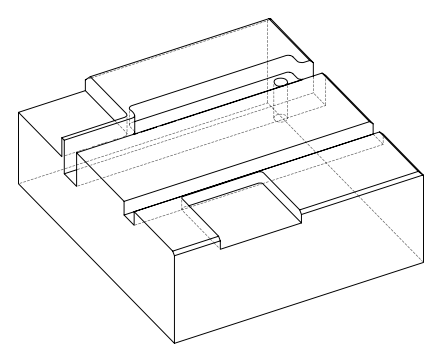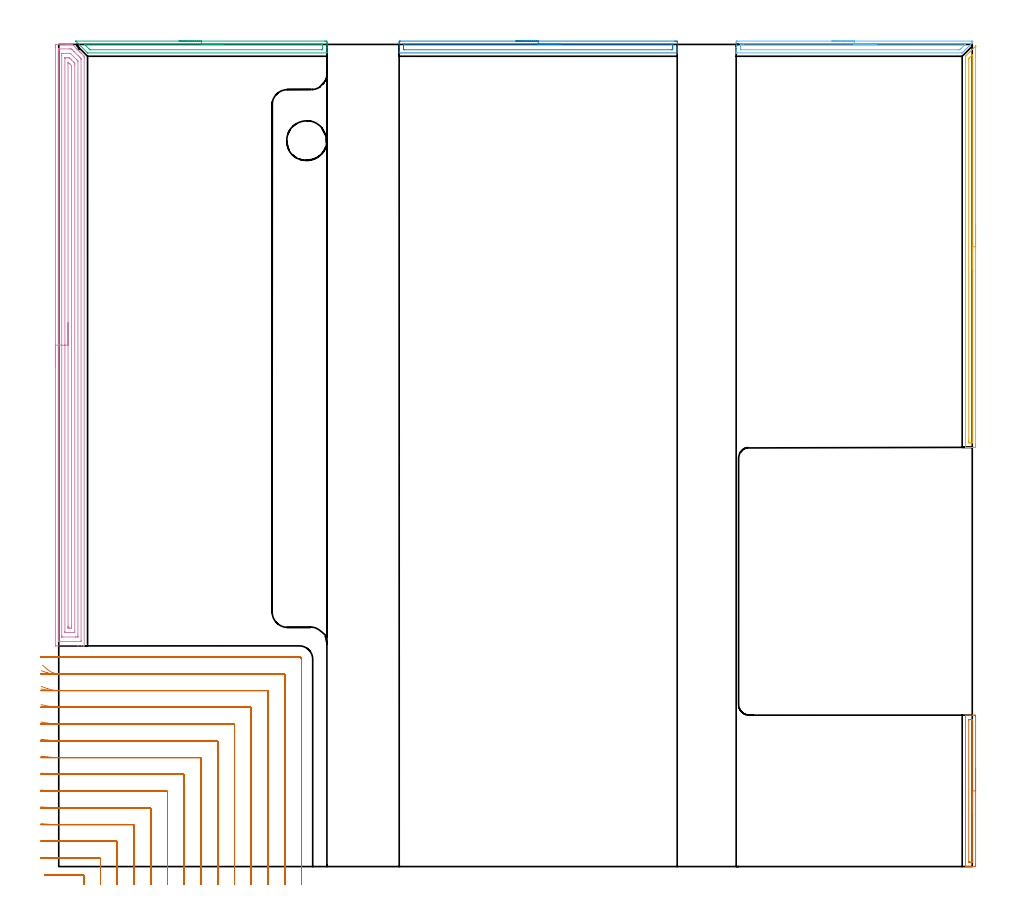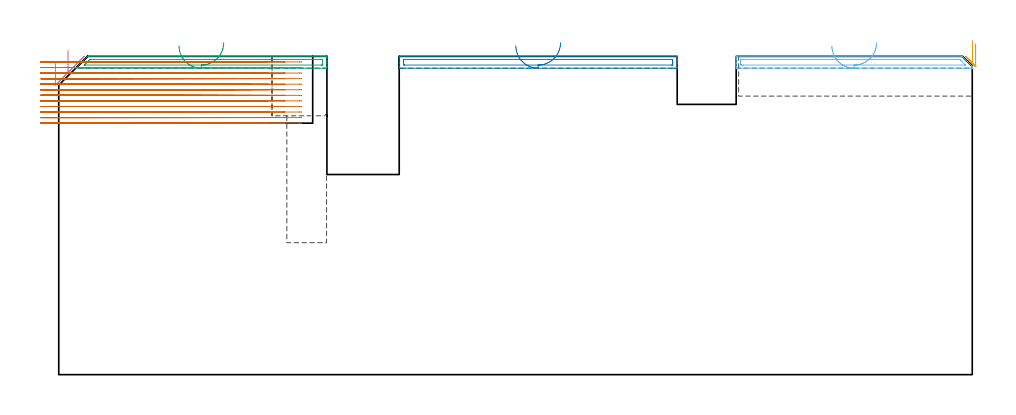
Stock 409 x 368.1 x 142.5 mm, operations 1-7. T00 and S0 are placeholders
(PLAN: 13 operations, 7 tool changes, 174.7 min)
(1 AREA_MILL | FG_CHAMFER_SURFACE | UGT0205_001 | 1.26 min | 717 mm3)
(2 AREA_MILL_1 | FG_CHAMFER_SURFACE_1 | UGT0205_001 | 2.18 min | 1845 mm3)
(3 AREA_MILL_2 | FG_CHAMFER_SURFACE_2 | UGT0205_001 | 1.95 min | 1679 mm3)
(4 AREA_MILL_3 | FG_CHAMFER_SURFACE_3 | UGT0205_001 | 10.97 min | 22871 mm3)
(5 AREA_MILL_4 | FG_CHAMFER_SURFACE_4 | UGT0205_001 | 3.01 min | 1857 mm3)
(6 AREA_MILL_5 | FG_CHAMFER_SURFACE_5 | UGT0205_001 | 1.85 min | 1497 mm3)
(7 MILL_CORNER_NOTCH_RECTANGULAR | CORNER_NOTCH_RECTANGULAR | NXT0201_010 | Follow Part, ap 2.5, ae 75% | 44.9 min | 335114 mm3)
(8 MILL_OPEN_POCKET | POCKET_OPEN | UGT0201_131 | Follow Part, ap 3.475, ae 75% | 34.13 min | 473803 mm3)
(9 MILL_SLOT | SLOT_PARTIAL_RECTANGULAR | NXT0201_009 | Follow Part, ap 2, ae 75% | 59.32 min | 223021 mm3)
(10 MILL_RECTANGULAR_SLOT | SLOT_RECTANGULAR | UGT0201_004 | Follow Part, ap 8, ae 75% | 7.02 min | 312820 mm3)
(11 MILL_RECTANGULAR_SLOT_1 | SLOT_RECTANGULAR_1 | UGT0201_109 | Follow Part, ap 6.35, ae 75% | 6.81 min | 208850 mm3)
(12 MILL_BLIND_HOLE_FROM_SOLID_MATERIAL | STEP1POCKET | UGT0201_131 | Spiral | 1.06 min | 14135 mm3)
(13 BORE_BLIND_HOLE | STEP1POCKET | UGT0332_075 | 0.24 min | 0 mm3)
(TOOL UGT0205_001 | Chamfer Mill 20 x 3 x 45 deg. | D20 FL50 Z2)
(TOOL NXT0201_010 | ENDMILL 10mm [2P460-1000-NA 1630] | D10 FL30 Z6)
(TOOL UGT0201_131 | Carbide End Mill 13.9 | D13.9 FL30 Z4)
(TOOL NXT0201_009 | ENDMILL 8mm [2P460-0800-NA 1630] | D8 FL26 Z6)
(TOOL UGT0201_004 | End Mill 32 mm | D32 FL53 Z6)
(TOOL UGT0201_109 | End Mill 25.4 mm | D25.4 FL25 Z2)
(TOOL UGT0332_075 | 17.75 mm Rough Boring Bar | D17.75)
(OP 1 AREA_MILL)
G17 G21 G94 G90
T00 M6
G54
G17 G0 G90 X410.5 Y43.9 S1061 M3
G43 Z152.5 H0
Z148.
G94 G1 Y43.862 Z147.128 F250.
Y43.748 Z146.264
Y43.559 Z145.412
Y43.297 Z144.58
Y42.963 Z143.774
Y42.56 Z143.
Y42.092 Z142.264
Y41.56 Z141.572
Y40.971 Z140.929
Y40.328 Z140.34
Y39.636 Z139.809
Y38.9 Z139.34
Y38.126 Z138.937
Y37.32 Z138.603
Y36.488 Z138.341
Y35.637 Z138.152
Y34.772 Z138.038
Y33.9 Z138.
Y0.962
X410.499 Y0.559 Z138.001
X410.493 Y0.08 Z138.002
X410.49 Y0.008 Z138.004
X410.017 Y0. Z138.476
X409.36 Z139.137
X409.134 Z139.363
X408.477 Z140.02
X408.25 Z140.246
X407.797 Z140.702
X406.936 Z141.563
X406.246 Y0.001 Z142.252
X406.006 Y0.01 Z142.492
X406. Y0.114 Z142.5
Y67.686
X406.006 Y67.79 Z142.492
X406.248 Y67.8 Z142.251
X406.936 Z141.563
X407.797 Z140.702
X408.25 Z140.246
X408.477 Z140.02
X409.134 Z139.363
X409.36 Z139.137
X410.017 Y67.796 Z138.476
X410.49 Y67.792 Z138.004
X410.493 Y67.72 Z138.002
X410.499 Y67.241 Z138.001
X410.5 Y66.756 Z138.
Y33.9
X409.086 Z139.414
X409.085 Y2.337 Z139.415
X409.082 Y2.127 Z139.418
X409.079 Y2.025 Z139.421
X409.07 Y2.01 Z139.43
X409.015 Y2.006 Z139.485
X408.919 Y2.002 Z139.581
X408.585 Y2. Z139.915
X408.25 Z140.25
X407.701 Z140.799
X407.518 Y2.003 Z140.982
X407.449 Y2.006 Z141.051
X407.424 Y2.01 Z141.076
X407.42 Y2.04 Z141.08
X407.417 Y2.122 Z141.083
X407.414 Y2.288 Z141.086
Y2.337
X407.415 Y65.463 Z141.085
X407.418 Y65.673 Z141.082
X407.421 Y65.775 Z141.079
X407.43 Y65.79 Z141.07
X407.485 Y65.795 Z141.015
X407.581 Y65.798 Z140.919
X407.915 Y65.8 Z140.585
X408.25 Z140.25
X408.799 Z139.701
X408.982 Y65.797 Z139.518
X409.051 Y65.794 Z139.449
X409.076 Y65.79 Z139.424
X409.08 Y65.76 Z139.42
X409.083 Y65.678 Z139.417
X409.086 Y65.512 Z139.414
Y65.463
Y33.9
Y33.028 Z139.452
Y32.164 Z139.566
Y31.312 Z139.755
Y30.48 Z140.017
Y29.674 Z140.351
Y28.9 Z140.754
Y28.164 Z141.223
Y27.472 Z141.754
Y26.829 Z142.343
Y26.24 Z142.986
Y25.709 Z143.679
Y25.24 Z144.414
Y24.837 Z145.188
Y24.503 Z145.994
Y24.241 Z146.826
Y24.052 Z147.678
Y23.938 Z148.543
Y23.9 Z149.414
G0 Z152.5
M5
M2
(OP 2 AREA_MILL_1)
G17 G21 G94 G90
T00 M6
G54
G17 G0 G90 X204.65 Y369.6 S1061 M3
G43 Z152.5 H0
Z147.2
G94 G1 X204.688 Z146.328 F250.
X204.802 Z145.464
X204.991 Z144.612
X205.253 Z143.78
X205.587 Z142.974
X205.99 Z142.2
X206.458 Z141.464
X206.99 Z140.772
X207.579 Z140.129
X208.222 Z139.54
X208.914 Z139.009
X209.65 Z138.54
X210.424 Z138.137
X211.23 Z137.803
X212.062 Z137.541
X212.914 Z137.352
X213.778 Z137.238
X214.65 Z137.2
X275.83
X276.284 Y369.599 Z137.201
X276.732 Y369.595 Z137.203
X276.89 Y369.591 Z137.205
X276.9 Y369.153 Z137.643
Y367.391 Z139.404
Y366.844 Z139.952
Y366.509 Z140.287
Y365.963 Z140.833
Y365.628 Z141.167
Y364.958 Z141.841
Y364.64 Z142.159
Y364.302 Z142.488
X276.894 Z142.489
X276.731 Y364.3 Z142.5
X152.57
X152.407 Y364.302 Z142.489
X152.405 Z142.488
X152.4 Y364.639 Z142.16
Y364.958 Z141.841
Y365.628 Z141.167
Y366.844 Z139.952
Y367.391 Z139.404
Y368.88 Z137.916
X152.403 Y369.153 Z137.643
X152.41 Y369.591 Z137.205
X152.568 Y369.595 Z137.202
X153.016 Y369.6 Z137.2
X214.65
Y368.186 Z138.614
X274.497 Y368.185 Z138.615
X274.585 Y368.184 Z138.616
X274.864 Y368.179 Z138.621
X274.89 Y368.088 Z138.712
X274.897 Y367.877 Z138.923
X274.899 Y367.391 Z139.409
X274.9 Y366.993 Z139.807
X274.899 Y366.509 Z140.291
X274.898 Y366.114 Z140.686
X274.89 Y365.722 Z141.078
X274.497 Y365.715 Z141.085
X274.409
X154.803
X154.715
X154.436 Y365.721 Z141.079
X154.41 Y365.812 Z140.988
X154.403 Y366.023 Z140.777
X154.401 Y366.509 Z140.291
X154.4 Y366.907 Z139.893
X154.401 Y367.391 Z139.409
X154.402 Y367.786 Z139.014
X154.41 Y368.179 Z138.621
X154.803 Y368.184 Z138.616
X154.891 Y368.185 Z138.615
X214.65 Y368.186 Z138.614
X215.522 Z138.652
X216.386 Z138.766
X217.238 Z138.955
X218.07 Z139.217
X218.876 Z139.551
X219.65 Z139.954
X220.386 Z140.423
X221.078 Z140.954
X221.721 Z141.543
X222.31 Z142.186
X222.842 Z142.879
X223.31 Z143.614
X223.713 Z144.388
X224.047 Z145.194
X224.309 Z146.026
X224.498 Z146.878
X224.612 Z147.743
X224.65 Z148.614
G0 Z152.5
M5
M2
(OP 3 AREA_MILL_2)
G17 G21 G94 G90
T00 M6
G54
G17 G0 G90 X53.85 Y369.6 S1061 M3
G43 Z152.5 H0
Z147.2
G94 G1 X53.888 Z146.328 F250.
X54.002 Z145.464
X54.191 Z144.612
X54.453 Z143.78
X54.787 Z142.974
X55.19 Z142.2
X55.658 Z141.464
X56.19 Z140.772
X56.779 Z140.129
X57.422 Z139.54
X58.114 Z139.008
X58.85 Z138.54
X59.624 Z138.137
X60.43 Z137.803
X61.262 Z137.541
X62.113 Z137.352
X62.978 Z137.238
X63.85 Z137.2
X119.067
X119.519 Y369.598 Z137.202
X119.965 Y369.594 Z137.203
X120.091 Y369.591 Z137.205
X120.1 Y369.153 Z137.642
Y368.846 Z137.949
Y368.272 Z138.523
Y367.659 Z139.138
Y367.391 Z139.406
Y366.778 Z140.019
Y366.509 Z140.287
Y365.973 Z140.826
Y365.284 Z141.515
Y364.747 Z142.052
X120.099 Y364.571 Z142.228
X120.09 Y364.306 Z142.492
X119.964 Y364.3 Z142.5
X13.077
X12.903 Y364.302 Z142.49
X12.898 Y364.303 Z142.489
X12.714 Y364.486 Z142.313
X7.736 Y369.465 Z137.334
X7.615 Y369.593 Z137.205
X7.613 Y369.599 Z137.2
X7.732 Y369.6
X63.85
Y368.186 Z138.614
X117.738 Y368.185 Z138.615
X117.826
X118.088 Y368.179 Z138.621
X118.093 Y368.095 Z138.705
X118.099 Y367.914 Z138.886
Y366.152 Z140.648
X118.09 Y365.793 Z141.007
X118.08 Y365.721 Z141.079
X118.038 Y365.718 Z141.082
X117.938 Y365.715 Z141.085
X117.738 Y365.714 Z141.086
X14.128 Y365.715 Z141.085
X14.028 Y365.717 Z141.083
X13.98 Y365.721 Z141.079
X13.925 Y365.737 Z141.063
X13.525 Y366.127 Z140.673
X12.259 Y367.391 Z139.409
X11.744 Y367.907 Z138.893
X11.562 Y368.096 Z138.704
X11.487 Y368.179 Z138.621
X11.744 Y368.184 Z138.616
X11.831 Y368.185 Z138.615
X63.85 Y368.186 Z138.614
X64.722 Z138.652
X65.586 Z138.766
X66.438 Z138.955
X67.27 Z139.217
X68.076 Z139.551
X68.85 Z139.954
X69.586 Z140.423
X70.278 Z140.954
X70.921 Z141.543
X71.51 Z142.186
X72.041 Z142.878
X72.51 Z143.614
X72.913 Z144.388
X73.247 Z145.194
X73.509 Z146.026
X73.698 Z146.878
X73.812 Z147.743
X73.85 Z148.614
G0 Z152.5
M5
M2
(OP 4 AREA_MILL_3)
G17 G21 G94 G90
T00 M6
G54
G17 G0 G90 X-1.5 Y223.45 S1061 M3
G43 Z152.5 H0
Z139.6
G94 G1 Y223.488 Z138.728 F250.
Y223.602 Z137.864
Y223.791 Z137.012
Y224.053 Z136.18
Y224.387 Z135.374
Y224.79 Z134.6
Y225.258 Z133.864
Y225.79 Z133.172
Y226.379 Z132.529
Y227.022 Z131.94
Y227.714 Z131.409
Y228.45 Z130.94
Y229.224 Z130.537
Y230.03 Z130.203
Y230.862 Z129.941
Y231.714 Z129.752
Y232.578 Z129.638
Y233.45 Z129.6
Y366.931
X-1.499 Y367.479 Z129.601
X-1.497 Y367.821 Z129.602
X-1.493 Y368.09 Z129.604
X-1.163 Y368.1 Z129.934
X3.203 Z134.298
X3.737 Z134.834
X4.077 Z135.173
X4.61 Z135.706
X4.95 Z136.045
X6.024 Z137.122
X6.042 Y368.099 Z137.14
X6.093 Y368.096 Z137.19
X6.126 Y368.075 Z137.224
X6.958 Y367.242 Z138.057
X7.57 Y366.631 Z138.667
X7.614 Y366.586 Z138.713
X7.812 Y366.389 Z138.911
X7.861 Y366.34 Z138.958
X7.912 Y366.288 Z139.011
X8.096 Y366.104 Z139.195
X8.152 Y366.049 Z139.249
X8.21 Y365.99 Z139.309
X8.381 Y365.819 Z139.48
X8.443 Y365.758 Z139.54
X8.508 Y365.692 Z139.607
X8.666 Y365.535 Z139.765
X8.734 Y365.467 Z139.831
X8.806 Y365.395 Z139.905
X8.95 Y365.25 Z140.05
X9.025 Y365.176 Z140.122
X9.104 Y365.097 Z140.203
X9.235 Y364.965 Z140.334
X9.316 Y364.885 Z140.413
X9.401 Y364.799 Z140.501
X9.52 Y364.68 Z140.619
X9.608 Y364.594 Z140.704
X9.699 Y364.501 Z140.799
X9.805 Y364.396 Z140.904
X9.899 Y364.303 Z140.995
X9.997 Y364.203 Z141.096
X10.089 Y364.111 Z141.189
X10.19 Y364.012 Z141.286
X11.063 Y363.139 Z142.159
X11.188 Y363.012 Z142.288
X11.251 Y362.948 Z142.35
X11.398 Y362.795 Z142.488
X11.4 Y362.118 Z142.5
Y98.974
X11.397 Y98.81 Z142.488
X11.271 Y98.803 Z142.364
X11.138 Y98.8 Z142.237
X10.869 Z141.968
X10.19 Z141.284
X8.977 Z140.074
X8.443 Z139.537
X-1.163 Z129.934
X-1.434 Y98.804 Z129.664
X-1.492 Y98.81 Z129.605
X-1.499 Y98.871 Z129.599
X-1.5 Y99.421 Z129.6
Y233.45
X-0.086 Z131.014
X-0.085 Y365.692 Z131.015
X-0.083 Y366.035 Z131.017
X-0.081 Y366.076 Z131.019
X-0.08 Y366.089 Z131.02
X-0.053 Y366.092 Z131.047
X0.053 Y366.097 Z131.153
X0.186 Y366.1 Z131.286
X4.95 Y366.099 Z136.05
X5.429 Y366.096 Z136.529
X5.622 Y366.09 Z136.722
X5.823 Y365.915 Z136.923
X6.054 Y365.692 Z137.154
X6.697 Y365.053 Z137.797
X6.951 Y364.799 Z138.051
X8.739 Y363.012 Z139.839
X9.316 Y362.433 Z140.416
X9.63 Y362.118 Z140.73
X9.958 Y361.78 Z141.058
X9.979 Y361.75 Z141.079
X9.982 Y361.732 Z141.082
X9.984 Y361.69 Z141.084
X9.985 Y361.605 Z141.085
X9.986 Y361.434 Z141.086
X9.985 Y101.208 Z141.085
X9.983 Y100.865 Z141.083
X9.981 Y100.824 Z141.081
X9.98 Y100.811 Z141.08
X9.953 Y100.808 Z141.053
X9.847 Y100.803 Z140.947
X9.714 Y100.8 Z140.814
X0.108 Z131.208
X-0.04 Y100.803 Z131.06
X-0.07 Y100.807 Z131.03
X-0.079 Y100.81 Z131.021
X-0.081 Y100.82 Z131.019
X-0.084 Y100.855 Z131.016
X-0.085 Y100.999 Z131.015
X-0.086 Y101.208 Z131.014
Y233.45
X1.329 Z132.429
Y363.143
X1.33 Y363.905 Z132.43
X1.332 Y364.033 Z132.432
X1.335 Y364.077 Z132.435
X1.342 Y364.091 Z132.442
X1.362 Y364.093 Z132.462
X1.457 Y364.096 Z132.557
X2.14 Y364.1 Z133.24
X3.886 Z134.986
X4.76 Z135.86
X4.95 Y364.098 Z136.05
X5.14 Y364.093 Z136.24
X5.193 Y364.09 Z136.293
X5.223 Y364.066 Z136.323
X5.28 Y364.015 Z136.38
X5.395 Y363.905 Z136.495
X8.074 Y361.225 Z139.174
X8.443 Y360.848 Z139.543
X8.564 Y360.72 Z139.664
X8.569 Y360.463 Z139.669
X8.571 Y360.331 Z139.671
Y103.757
X8.57 Y102.995 Z139.67
X8.568 Y102.867 Z139.668
X8.565 Y102.823 Z139.665
X8.558 Y102.81 Z139.658
X8.538 Y102.807 Z139.638
X8.443 Y102.804 Z139.543
X7.76 Y102.8 Z138.86
X7.57 Z138.67
X1.457 Y102.801 Z132.557
X1.394 Y102.803 Z132.494
X1.344 Y102.809 Z132.444
X1.335 Y102.811 Z132.435
X1.333 Y102.827 Z132.433
X1.33 Y102.863 Z132.43
X1.329 Y102.995 Z132.429
Y103.126
Y233.45
X2.743 Z133.843
Y361.853
X2.746 Y361.979 Z133.846
X2.75 Y362.061 Z133.85
X2.755 Y362.091 Z133.855
X2.776 Y362.092 Z133.876
X3.203 Y362.1 Z134.303
X4.095 Z135.195
X4.522 Y362.094 Z135.622
X4.734 Y362.09 Z135.834
X4.95 Y361.889 Z136.05
X5.626 Y361.225 Z136.726
X6.697 Y360.154 Z137.797
X7.049 Y359.796 Z138.149
X7.136 Y359.703 Z138.236
X7.15 Y359.68 Z138.25
X7.154 Y359.651 Z138.254
X7.156 Y359.595 Z138.256
X7.157 Y359.438 Z138.257
Y358.966
Y105.047
X7.154 Y104.921 Z138.254
X7.15 Y104.839 Z138.25
X7.145 Y104.81 Z138.245
X6.679 Y104.8 Z137.779
X4.95 Z136.05
X3.185 Z134.285
X2.782 Y104.81 Z133.882
X2.749 Y104.82 Z133.849
X2.746 Y104.85 Z133.846
X2.744 Y104.896 Z133.844
X2.743 Y104.941 Z133.843
Y105.253
Y233.45
X4.157 Z135.257
Y359.438
X4.159 Y359.843 Z135.259
X4.162 Y360.046 Z135.262
X4.164 Y360.087 Z135.264
X4.21 Y360.09 Z135.31
X4.259 Z135.359
X4.346 Y360.055 Z135.446
X4.95 Y359.452 Z136.05
X4.964 Y359.438 Z136.064
X5.736 Y358.634 Z136.836
X5.743 Y357.651 Z136.843
Y107.462
X5.74 Y107.057 Z136.84
X5.738 Y106.854 Z136.838
X5.736 Y106.813 Z136.836
X5.689 Y106.808 Z136.789
X5.595 Y106.803 Z136.695
X4.95 Y106.8 Z136.05
X4.723 Y106.801 Z135.823
X4.238 Y106.808 Z135.338
X4.184 Y106.81 Z135.284
X4.164 Y106.821 Z135.264
X4.162 Y106.858 Z135.262
X4.159 Y107.032 Z135.259
X4.157 Y107.38 Z135.257
Y107.462
Y233.45
Y234.322 Z135.295
Y235.186 Z135.409
Y236.038 Z135.598
Y236.87 Z135.86
Y237.676 Z136.194
Y238.45 Z136.597
Y239.186 Z137.065
Y239.878 Z137.596
Y240.521 Z138.186
Y241.11 Z138.829
Y241.642 Z139.521
Y242.11 Z140.257
Y242.513 Z141.031
Y242.847 Z141.837
Y243.109 Z142.669
Y243.298 Z143.52
Y243.412 Z144.385
Y243.45 Z145.257
G0 Z152.5
M5
M2
(OP 5 AREA_MILL_4)
G17 G21 G94 G90
T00 M6
G54
G17 G0 G90 X410.5 Y287.5 S1061 M3
G43 Z152.5 H0
Z148.
G94 G1 Y287.462 Z147.128 F250.
Y287.348 Z146.264
Y287.159 Z145.412
Y286.897 Z144.58
Y286.563 Z143.774
Y286.16 Z143.
Y285.692 Z142.264
Y285.16 Z141.572
Y284.571 Z140.929
Y283.928 Z140.34
Y283.236 Z139.809
Y282.5 Z139.34
Y281.726 Z138.937
Y280.92 Z138.603
Y280.088 Z138.341
Y279.237 Z138.152
Y278.372 Z138.038
Y277.5 Z138.
Y188.704
X410.499 Y188.299 Z138.001
X410.494 Y187.819 Z138.003
X410.491 Y187.709 Z138.005
X410.017 Y187.7 Z138.477
X409.727 Z138.768
X409.134 Z139.36
X408.554 Z139.943
X408.25 Z140.246
X407.67 Z140.826
X407.366 Z141.129
X406.759 Z141.74
X406.332 Z142.168
X406.014 Z142.477
X406.003 Y187.707 Z142.488
X406. Y187.853 Z142.5
Y362.69
X405.997 Y362.787 Z142.496
X406.011 Y362.809 Z142.482
X406.162 Y362.962 Z142.337
X406.332 Y363.133 Z142.167
X406.483 Y363.284 Z142.014
X406.916 Y363.716 Z141.584
X407.224 Y364.025 Z141.275
X407.366 Y364.168 Z141.13
X407.775 Y364.575 Z140.724
X407.819 Y364.619 Z140.681
X408.116 Y364.917 Z140.382
X408.25 Y365.052 Z140.246
X408.635 Y365.435 Z139.865
X408.752 Y365.552 Z139.748
X409.008 Y365.809 Z139.49
X409.134 Y365.936 Z139.363
X409.495 Y366.295 Z139.005
X409.66 Y366.461 Z138.839
X409.9 Y366.701 Z138.598
X410.017 Y366.819 Z138.479
X410.496 Y367.295 Z138.004
X410.499 Y367.296 Z138.001
X410.5 Y367.295 Z138.
Y277.5
X409.086 Z139.414
Y190.083
X409.085 Y189.872 Z139.415
X409.082 Y189.767 Z139.418
X409.079 Y189.723 Z139.421
X409.009 Y189.71 Z139.491
X408.628 Y189.702 Z139.872
X408.25 Y189.7 Z140.25
X407.745 Y189.701 Z140.755
X407.527 Y189.705 Z140.973
X407.431 Y189.71 Z141.069
X407.416 Y190.033 Z141.084
X407.415 Y190.083 Z141.085
X407.414 Y190.927 Z141.086
X407.415 Y361.3 Z141.085
Y361.349
X407.425 Y361.763 Z141.075
X407.63 Y361.975 Z140.87
X407.891 Y362.241 Z140.609
X408.96 Y363.308 Z139.54
X409.046 Y363.389 Z139.454
X409.079 Y363.417 Z139.421
X409.085 Y363.182 Z139.415
X409.086 Y363.133 Z139.414
Y277.5
Y276.628 Z139.452
Y275.764 Z139.566
Y274.912 Z139.755
Y274.08 Z140.017
Y273.274 Z140.351
Y272.5 Z140.754
Y271.764 Z141.223
Y271.072 Z141.754
Y270.429 Z142.343
Y269.84 Z142.986
Y269.308 Z143.679
Y268.84 Z144.414
Y268.437 Z145.188
Y268.103 Z145.994
Y267.841 Z146.826
Y267.652 Z147.678
Y267.538 Z148.543
Y267.5 Z149.414
G0 Z152.5
M5
M2
(OP 6 AREA_MILL_5)
G17 G21 G94 G90
T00 M6
G54
G17 G0 G90 X346.15 Y369.6 S1061 M3
G43 Z152.5 H0
Z147.2
G94 G1 X346.188 Z146.328 F250.
X346.302 Z145.464
X346.491 Z144.612
X346.753 Z143.78
X347.087 Z142.974
X347.49 Z142.2
X347.958 Z141.464
X348.49 Z140.772
X349.079 Z140.129
X349.722 Z139.54
X350.414 Z139.008
X351.15 Z138.54
X351.924 Z138.137
X352.73 Z137.803
X353.562 Z137.541
X354.413 Z137.352
X355.278 Z137.238
X356.15 Z137.2
X408.834
X408.908 Y369.597 Z137.203
X409. Y369.591 Z137.206
Y369.203 Z137.596
Y369.178 Z137.621
Y368.807 Z137.991
X408.983 Y368.782 Z138.016
X408.913 Y368.712 Z138.086
X408.712 Y368.511 Z138.288
X408.474 Y368.272 Z138.524
X407.864 Y367.664 Z139.136
X407.792 Y367.592 Z139.207
X407.592 Y367.391 Z139.405
X407.017 Y366.817 Z139.983
X406.899 Y366.699 Z140.1
X406.711 Y366.509 Z140.287
X406.169 Y365.969 Z140.831
X405.83 Y365.628 Z141.168
X405.322 Y365.121 Z141.678
X404.949 Y364.747 Z142.049
X404.816 Y364.615 Z142.183
X404.636 Y364.436 Z142.363
X404.501 Y364.302 Z142.49
X404.497 Z142.491
X404.371 Y364.3 Z142.5
X303.91 Y364.302 Z142.498
X303.466 Y364.305 Z142.495
X303.463
X303.373 Y364.31 Z142.485
X303.31 Y364.32 Z142.471
X303.3 Y364.556 Z142.242
Y364.632 Z142.167
Y364.973 Z141.826
Y365.628 Z141.167
Y366.837 Z139.96
Y367.391 Z139.404
Y368.876 Z137.92
X303.303 Y369.153 Z137.643
X303.31 Y369.591 Z137.205
X303.465 Y369.594 Z137.203
X303.912 Y369.6 Z137.2
X356.15
Y368.186 Z138.614
X405.709 Y368.185 Z138.615
X405.798 Y368.184 Z138.616
X405.911 Y368.179 Z138.621
X405.905 Y368.167 Z138.633
X405.864 Y368.119 Z138.681
X405.773 Y368.023 Z138.777
X405.709 Y367.958 Z138.842
X403.923 Y366.172 Z140.628
X403.649 Y365.899 Z140.901
X403.56 Y365.811 Z140.989
X403.503 Y365.759 Z141.041
X403.471 Y365.732 Z141.068
X403.431 Y365.721 Z141.079
X403.03 Y365.715 Z141.085
X402.942
X305.698 Y365.717 Z141.083
X305.608
X305.334 Y365.723 Z141.077
X305.31 Y365.812 Z140.988
X305.303 Y366.018 Z140.782
X305.301 Y366.509 Z140.291
X305.3 Y366.902 Z139.898
X305.301 Y367.391 Z139.409
X305.302 Y367.781 Z139.019
X305.31 Y368.17 Z138.63
X305.698 Y368.183 Z138.617
X305.787 Y368.185 Z138.615
X306.591 Y368.186 Z138.614
X356.15
X357.022 Z138.652
X357.886 Z138.766
X358.738 Z138.955
X359.57 Z139.217
X360.376 Z139.551
X361.15 Z139.954
X361.886 Z140.423
X362.578 Z140.954
X363.221 Z141.543
X363.81 Z142.186
X364.341 Z142.878
X364.81 Z143.614
X365.213 Z144.388
X365.547 Z145.194
X365.809 Z146.026
X365.998 Z146.878
X366.112 Z147.743
X366.15 Z148.614
G0 Z152.5
M5
M2
(OP 7 MILL_CORNER_NOTCH_RECTANGULAR)
G17 G21 G94 G90
T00 M6
G54
G17 G0 G90 X11.2 Y-8. S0 M3
G43 Z152.5 H1
Z140.008
G94 G1 Y-5. F250.
Y-4.194 F500.
G3 X10.706 Y-3.7 R0.5
G1 X-0.01
G2 X-3.428 Y-3.64 R97.5
G1 X-6.426 Y-3.535 F250.
G0 Z152.5
X18.7 Y-8.
Z140.008
G1 Y-5.
Y3.306 F500.
G3 X18.206 Y3.8 R0.5
G1 X-0.01
G2 X-5. Y3.938 R90.
G1 X-7.995 Y4.105 F250.
G0 Z152.5
X26.2 Y-8.
Z140.008
G1 Y-5.
Y10.806 F500.
G3 X25.706 Y11.3 R0.5
G1 X-0.01
G2 X-5. Y11.451 R82.5
G1 X-7.995 Y11.633 F250.
G0 Z152.5
X33.7 Y-8.
Z140.008
G1 Y-5.
Y18.306 F500.
G3 X33.206 Y18.8 R0.5
G1 X-0.01
G2 X-5. Y18.966 R75.
G1 X-7.993 Y19.166 F250.
G0 Z152.5
X41.2 Y-8.
Z140.008
G1 Y-5.
Y25.805 F500.
G3 X40.705 Y26.3 R0.5
G1 X-0.01
G2 X-5. Y26.485 R67.5
G1 X-7.992 Y26.706 F250.
G0 Z152.5
X48.7 Y-8.
Z140.008
G1 Y-5.
Y33.305 F500.
G3 X48.205 Y33.8 R0.5
G1 X-0.01
G2 X-5. Y34.008 R60.
G1 X-7.99 Y34.257 F250.
G0 Z152.5
X56.2 Y-8.
Z140.008
G1 Y-5.
Y40.805 F500.
G3 X55.705 Y41.3 R0.5
G1 X-0.01
G2 X-5. Y41.538 R52.5
G1 X-7.986 Y41.823 F250.
G0 Z152.5
X63.7 Y-8.
Z140.008
G1 Y-5.
Y48.304 F500.
G3 X63.204 Y48.8 R0.5
G1 X-0.01
G2 X-5. Y49.078 R45.
G1 X-7.981 Y49.41 F250.
G0 Z152.5
X71.2 Y-8.
Z140.008
G1 Y-5.
Y55.804 F500.
G3 X70.704 Y56.3 R0.5
G1 X-0.01
G2 X-5. Y56.633 R37.5
G1 X-7.973 Y57.033 F250.
G0 Z152.5
X78.7 Y-8.
Z140.008
G1 Y-5.
Y63.304 F500.
G3 X78.204 Y63.8 R0.5
G1 X-0.01
G2 X-5. Y64.218 R30.
G1 X-7.958 Y64.717 F250.
G0 Z152.5
X86.2 Y-8.
Z140.008
G1 Y-5.
Y70.804 F500.
G3 X85.704 Y71.3 R0.5
G1 X-0.01
G2 X-5. Y71.86 R22.5
G1 X-7.925 Y72.526 F250.
G0 Z152.5
X93.7 Y-8.
Z140.008
G1 Y-5.
Y78.304 F500.
G3 X93.204 Y78.8 R0.5
G1 X-0.01
G2 X-5. Y79.654 R15.
G1 X-7.829 Y80.652 F250.
G0 Z152.5
X101.2 Y-8.
Z140.008
G1 Y-5.
Y85.803 F500.
G3 X100.703 Y86.3 R0.5
G1 X-0.01
G2 X-5. Y88.201 R7.5
G1 X-7.24 Y90.197 F250.
G0 Z152.5
X108.7 Y-8.
Z140.008
G1 Y-5.
Y92.8 F500.
G3 X107.7 Y93.8 R1.
G1 X-0.01
X-3.01 F250.
G0 Z152.5
X11.2 Y-8.
Z137.517
G1 Y-5.
Y-4.194 F500.
G3 X10.706 Y-3.7 R0.5
G1 X-2.536
G2 X-3.367 Y-3.696 R97.5
G1 X-6.367 Y-3.671 F250.
G0 Z152.5
X18.7 Y-8.
Z137.517
G1 Y-5.
Y3.306 F500.
G3 X18.206 Y3.8 R0.5
G1 X-2.536
G2 X-5. Y3.834 R90.
G1 X-7.999 Y3.916 F250.
G0 Z152.5
X26.2 Y-8.
Z137.517
G1 Y-5.
Y10.806 F500.
G3 X25.706 Y11.3 R0.5
G1 X-2.536
G2 X-5. Y11.337 R82.5
G1 X-7.999 Y11.426 F250.
G0 Z152.5
X33.7 Y-8.
Z137.517
G1 Y-5.
Y18.306 F500.
G3 X33.206 Y18.8 R0.5
G1 X-2.536
G2 X-5. Y18.84 R75.
G1 X-7.998 Y18.939 F250.
G0 Z152.5
X41.2 Y-8.
Z137.517
G1 Y-5.
Y25.805 F500.
G3 X40.705 Y26.3 R0.5
G1 X-2.536
G2 X-5. Y26.345 R67.5
G1 X-7.998 Y26.454 F250.
G0 Z152.5
X48.7 Y-8.
Z137.517
G1 Y-5.
Y33.305 F500.
G3 X48.205 Y33.8 R0.5
G1 X-2.536
G2 X-5. Y33.851 R60.
G1 X-7.997 Y33.974 F250.
G0 Z152.5
X56.2 Y-8.
Z137.517
G1 Y-5.
Y40.805 F500.
G3 X55.705 Y41.3 R0.5
G1 X-2.536
G2 X-5. Y41.358 R52.5
G1 X-7.997 Y41.499 F250.
G0 Z152.5
X63.7 Y-8.
Z137.517
G1 Y-5.
Y48.304 F500.
G3 X63.204 Y48.8 R0.5
G1 X-2.536
G2 X-5. Y48.868 R45.
G1 X-7.996 Y49.032 F250.
G0 Z152.5
X71.2 Y-8.
Z137.517
G1 Y-5.
Y55.804 F500.
G3 X70.704 Y56.3 R0.5
G1 X-2.536
G2 X-5. Y56.381 R37.5
G1 X-7.994 Y56.578 F250.
G0 Z152.5
X78.7 Y-8.
Z137.517
G1 Y-5.
Y63.304 F500.
G3 X78.204 Y63.8 R0.5
G1 X-2.536
G2 X-5. Y63.901 R30.
G1 X-7.99 Y64.148 F250.
G0 Z152.5
X86.2 Y-8.
Z137.517
G1 Y-5.
Y70.804 F500.
G3 X85.704 Y71.3 R0.5
G1 X-2.536
G2 X-5. Y71.435 R22.5
G1 X-7.982 Y71.764 F250.
G0 Z152.5
X93.7 Y-8.
Z137.517
G1 Y-5.
Y78.304 F500.
G3 X93.204 Y78.8 R0.5
G1 X-2.536
G2 X-5. Y79.004 R15.
G1 X-7.959 Y79.497 F250.
G0 Z152.5
X101.2 Y-8.
Z137.517
G1 Y-5.
Y85.803 F500.
G3 X100.703 Y86.3 R0.5
G1 X-2.536
G2 X-5. Y86.716 R7.5
G1 X-7.833 Y87.702 F250.
G0 Z152.5
X108.7 Y-8.
Z137.517
G1 Y-5.
Y92.8 F500.
G3 X107.7 Y93.8 R1.
G1 X-2.536
X-5.536 F250.
G0 Z152.5
X11.2 Y-8.
Z135.025
G1 Y-5.
Y-4.194 F500.
G3 X10.706 Y-3.7 R0.5
G1 X-3.363
X-6.363 F250.
G0 Z152.5
X18.7 Y-8.
Z135.025
G1 Y-5.
Y3.306 F500.
G3 X18.206 Y3.8 R0.5
G1 X-4.671
X-5. Y3.801
X-8. Y3.812 F250.
G0 Z152.5
X26.2 Y-8.
Z135.025
G1 Y-5.
Y10.806 F500.
G3 X25.706 Y11.3 R0.5
G1 X-4.671
X-5. Y11.301
X-8. Y11.313 F250.
G0 Z152.5
X33.7 Y-8.
Z135.025
G1 Y-5.
Y18.306 F500.
G3 X33.206 Y18.8 R0.5
G1 X-4.671
X-5. Y18.801
X-8. Y18.814 F250.
G0 Z152.5
X41.2 Y-8.
Z135.025
G1 Y-5.
Y25.805 F500.
G3 X40.705 Y26.3 R0.5
G1 X-4.671
X-5. Y26.301
X-8. Y26.315 F250.
G0 Z152.5
X48.7 Y-8.
Z135.025
G1 Y-5.
Y33.305 F500.
G3 X48.205 Y33.8 R0.5
G1 X-4.671
X-5. Y33.801
X-8. Y33.817 F250.
G0 Z152.5
X56.2 Y-8.
Z135.025
G1 Y-5.
Y40.805 F500.
G3 X55.705 Y41.3 R0.5
G1 X-4.671
G2 X-5. Y41.301 R52.5
G1 X-8. Y41.32 F250.
G0 Z152.5
X63.7 Y-8.
Z135.025
G1 Y-5.
Y48.304 F500.
G3 X63.204 Y48.8 R0.5
G1 X-4.671
G2 X-5. Y48.801 R45.
G1 X-8. Y48.823 F250.
G0 Z152.5
X71.2 Y-8.
Z135.025
G1 Y-5.
Y55.804 F500.
G3 X70.704 Y56.3 R0.5
G1 X-4.671
G2 X-5. Y56.301 R37.5
G1 X-8. Y56.328 F250.
G0 Z152.5
X78.7 Y-8.
Z135.025
G1 Y-5.
Y63.304 F500.
G3 X78.204 Y63.8 R0.5
G1 X-4.671
G2 X-5. Y63.802 R30.
G1 X-8. Y63.835 F250.
G0 Z152.5
X86.2 Y-8.
Z135.025
G1 Y-5.
Y70.804 F500.
G3 X85.704 Y71.3 R0.5
G1 X-4.671
G2 X-5. Y71.302 R22.5
G1 X-8. Y71.346 F250.
G0 Z152.5
X93.7 Y-8.
Z135.025
G1 Y-5.
Y78.304 F500.
G3 X93.204 Y78.8 R0.5
G1 X-4.671
G2 X-5. Y78.804 R15.
G1 X-7.999 Y78.869 F250.
G0 Z152.5
X101.2 Y-8.
Z135.025
G1 Y-5.
Y85.803 F500.
G3 X100.703 Y86.3 R0.5
G1 X-4.671
G2 X-5. Y86.307 R7.5
G1 X-7.997 Y86.439 F250.
G0 Z152.5
X108.7 Y-8.
Z135.025
G1 Y-5.
Y92.8 F500.
G3 X107.7 Y93.8 R1.
G1 X-4.671
X-7.671 F250.
G0 Z152.5
X11.2 Y-8.
Z132.533
G1 Y-5.
Y-4.194 F500.
G3 X10.706 Y-3.7 R0.5
G1 X-3.363
X-6.363 F250.
G0 Z152.5
X18.7 Y-8.
Z132.533
G1 Y-5.
Y3.306 F500.
G3 X18.206 Y3.8 R0.5
G1 X-5.
X-8. F250.
G0 Z152.5
X26.2 Y-8.
Z132.533
G1 Y-5.
Y10.806 F500.
G3 X25.706 Y11.3 R0.5
G1 X-5.
X-8. F250.
G0 Z152.5
X33.7 Y-8.
Z132.533
G1 Y-5.
Y18.306 F500.
G3 X33.206 Y18.8 R0.5
G1 X-5.
X-8. F250.
G0 Z152.5
X41.2 Y-8.
Z132.533
G1 Y-5.
Y25.805 F500.
G3 X40.705 Y26.3 R0.5
G1 X-5.
X-8. F250.
G0 Z152.5
X48.7 Y-8.
Z132.533
G1 Y-5.
Y33.305 F500.
G3 X48.205 Y33.8 R0.5
G1 X-5.
X-8. F250.
G0 Z152.5
X56.2 Y-8.
Z132.533
G1 Y-5.
Y40.805 F500.
G3 X55.705 Y41.3 R0.5
G1 X-5.
X-8. F250.
G0 Z152.5
X63.7 Y-8.
Z132.533
G1 Y-5.
Y48.305 F500.
G3 X63.205 Y48.8 R0.5
G1 X-5.
X-8. F250.
G0 Z152.5
X71.2 Y-8.
Z132.533
G1 Y-5.
Y55.804 F500.
G3 X70.704 Y56.3 R0.5
G1 X-5.
X-8. F250.
G0 Z152.5
X78.7 Y-8.
Z132.533
G1 Y-5.
Y63.304 F500.
G3 X78.204 Y63.8 R0.5
G1 X-5.
X-8. F250.
G0 Z152.5
X86.2 Y-8.
Z132.533
G1 Y-5.
Y70.804 F500.
G3 X85.704 Y71.3 R0.5
G1 X-5.
X-8. F250.
G0 Z152.5
X93.7 Y-8.
Z132.533
G1 Y-5.
Y78.304 F500.
G3 X93.204 Y78.8 R0.5
G1 X-5.
X-8. F250.
G0 Z152.5
X101.2 Y-8.
Z132.533
G1 Y-5.
Y85.803 F500.
G3 X100.703 Y86.3 R0.5
G1 X-5.
X-8. F250.
G0 Z152.5
X108.7 Y-8.
Z132.533
G1 Y-5.
Y92.8 F500.
G3 X107.7 Y93.8 R1.
G1 X-5.
X-8. F250.
G0 Z152.5
X11.2 Y-8.
Z130.042
G1 Y-5.
Y-4.194 F500.
G3 X10.706 Y-3.7 R0.5
G1 X-3.363
X-6.363 F250.
G0 Z152.5
X18.7 Y-8.
Z130.042
G1 Y-5.
Y3.306 F500.
G3 X18.206 Y3.8 R0.5
G1 X-5.
X-8. F250.
G0 Z152.5
X26.2 Y-8.
Z130.042
G1 Y-5.
Y10.806 F500.
G3 X25.706 Y11.3 R0.5
G1 X-5.
X-8. F250.
G0 Z152.5
X33.7 Y-8.
Z130.042
G1 Y-5.
Y18.306 F500.
G3 X33.206 Y18.8 R0.5
G1 X-5.
X-8. F250.
G0 Z152.5
X41.2 Y-8.
Z130.042
G1 Y-5.
Y25.805 F500.
G3 X40.705 Y26.3 R0.5
G1 X-5.
X-8. F250.
G0 Z152.5
X48.7 Y-8.
Z130.042
G1 Y-5.
Y33.305 F500.
G3 X48.205 Y33.8 R0.5
G1 X-5.
X-8. F250.
G0 Z152.5
X56.2 Y-8.
Z130.042
G1 Y-5.
Y40.805 F500.
G3 X55.705 Y41.3 R0.5
G1 X-5.
X-8. F250.
G0 Z152.5
X63.7 Y-8.
Z130.042
G1 Y-5.
Y48.305 F500.
G3 X63.205 Y48.8 R0.5
G1 X-5.
X-8. F250.
G0 Z152.5
X71.2 Y-8.
Z130.042
G1 Y-5.
Y55.804 F500.
G3 X70.704 Y56.3 R0.5
G1 X-5.
X-8. F250.
G0 Z152.5
X78.7 Y-8.
Z130.042
G1 Y-5.
Y63.304 F500.
G3 X78.204 Y63.8 R0.5
G1 X-5.
X-8. F250.
G0 Z152.5
X86.2 Y-8.
Z130.042
G1 Y-5.
Y70.804 F500.
G3 X85.704 Y71.3 R0.5
G1 X-5.
X-8. F250.
G0 Z152.5
X93.7 Y-8.
Z130.042
G1 Y-5.
Y78.304 F500.
G3 X93.204 Y78.8 R0.5
G1 X-5.
X-8. F250.
G0 Z152.5
X101.2 Y-8.
Z130.042
G1 Y-5.
Y85.803 F500.
G3 X100.703 Y86.3 R0.5
G1 X-5.
X-8. F250.
G0 Z152.5
X108.7 Y-8.
Z130.042
G1 Y-5.
Y92.8 F500.
G3 X107.7 Y93.8 R1.
G1 X-5.
X-8. F250.
G0 Z152.5
X11.2 Y-8.
Z127.55
G1 Y-5.
Y-4.194 F500.
G3 X10.706 Y-3.7 R0.5
G1 X-3.363
X-6.363 F250.
G0 Z152.5
X18.7 Y-8.
Z127.55
G1 Y-5.
Y3.306 F500.
G3 X18.206 Y3.8 R0.5
G1 X-5.
X-8. F250.
G0 Z152.5
X26.2 Y-8.
Z127.55
G1 Y-5.
Y10.806 F500.
G3 X25.706 Y11.3 R0.5
G1 X-5.
X-8. F250.
G0 Z152.5
X33.7 Y-8.
Z127.55
G1 Y-5.
Y18.306 F500.
G3 X33.206 Y18.8 R0.5
G1 X-5.
X-8. F250.
G0 Z152.5
X41.2 Y-8.
Z127.55
G1 Y-5.
Y25.805 F500.
G3 X40.705 Y26.3 R0.5
G1 X-5.
X-8. F250.
G0 Z152.5
X48.7 Y-8.
Z127.55
G1 Y-5.
Y33.305 F500.
G3 X48.205 Y33.8 R0.5
G1 X-5.
X-8. F250.
G0 Z152.5
X56.2 Y-8.
Z127.55
G1 Y-5.
Y40.805 F500.
G3 X55.705 Y41.3 R0.5
G1 X-5.
X-8. F250.
G0 Z152.5
X63.7 Y-8.
Z127.55
G1 Y-5.
Y48.305 F500.
G3 X63.204 Y48.8 R0.5
G1 X-5.
X-8. F250.
G0 Z152.5
X71.2 Y-8.
Z127.55
G1 Y-5.
Y55.804 F500.
G3 X70.704 Y56.3 R0.5
G1 X-5.
X-8. F250.
G0 Z152.5
X78.7 Y-8.
Z127.55
G1 Y-5.
Y63.304 F500.
G3 X78.204 Y63.8 R0.5
G1 X-5.
X-8. F250.
G0 Z152.5
X86.2 Y-8.
Z127.55
G1 Y-5.
Y70.804 F500.
G3 X85.704 Y71.3 R0.5
G1 X-5.
X-8. F250.
G0 Z152.5
X93.7 Y-8.
Z127.55
G1 Y-5.
Y78.304 F500.
G3 X93.204 Y78.8 R0.5
G1 X-5.
X-8. F250.
G0 Z152.5
X101.2 Y-8.
Z127.55
G1 Y-5.
Y85.803 F500.
G3 X100.703 Y86.3 R0.5
G1 X-5.
X-8. F250.
G0 Z152.5
X108.7 Y-8.
Z127.55
G1 Y-5.
Y92.8 F500.
G3 X107.7 Y93.8 R1.
G1 X-5.
X-8. F250.
G0 Z152.5
X11.2 Y-8.
Z125.058
G1 Y-5.
Y-4.194 F500.
G3 X10.706 Y-3.7 R0.5
G1 X-3.363
X-6.363 F250.
G0 Z152.5
X18.7 Y-8.
Z125.058
G1 Y-5.
Y3.306 F500.
G3 X18.206 Y3.8 R0.5
G1 X-5.
X-8. F250.
G0 Z152.5
X26.2 Y-8.
Z125.058
G1 Y-5.
Y10.806 F500.
G3 X25.706 Y11.3 R0.5
G1 X-5.
X-8. F250.
G0 Z152.5
X33.7 Y-8.
Z125.058
G1 Y-5.
Y18.306 F500.
G3 X33.206 Y18.8 R0.5
G1 X-5.
X-8. F250.
G0 Z152.5
X41.2 Y-8.
Z125.058
G1 Y-5.
Y25.805 F500.
G3 X40.705 Y26.3 R0.5
G1 X-5.
X-8. F250.
G0 Z152.5
X48.7 Y-8.
Z125.058
G1 Y-5.
Y33.305 F500.
G3 X48.205 Y33.8 R0.5
G1 X-5.
X-8. F250.
G0 Z152.5
X56.2 Y-8.
Z125.058
G1 Y-5.
Y40.805 F500.
G3 X55.705 Y41.3 R0.5
G1 X-5.
X-8. F250.
G0 Z152.5
X63.7 Y-8.
Z125.058
G1 Y-5.
Y48.305 F500.
G3 X63.204 Y48.8 R0.5
G1 X-5.
X-8. F250.
G0 Z152.5
X71.2 Y-8.
Z125.058
G1 Y-5.
Y55.804 F500.
G3 X70.704 Y56.3 R0.5
G1 X-5.
X-8. F250.
G0 Z152.5
X78.7 Y-8.
Z125.058
G1 Y-5.
Y63.304 F500.
G3 X78.204 Y63.8 R0.5
G1 X-5.
X-8. F250.
G0 Z152.5
X86.2 Y-8.
Z125.058
G1 Y-5.
Y70.804 F500.
G3 X85.704 Y71.3 R0.5
G1 X-5.
X-8. F250.
G0 Z152.5
X93.7 Y-8.
Z125.058
G1 Y-5.
Y78.304 F500.
G3 X93.204 Y78.8 R0.5
G1 X-5.
X-8. F250.
G0 Z152.5
X101.2 Y-8.
Z125.058
G1 Y-5.
Y85.803 F500.
G3 X100.703 Y86.3 R0.5
G1 X-5.
X-8. F250.
G0 Z152.5
X108.7 Y-8.
Z125.058
G1 Y-5.
Y92.8 F500.
G3 X107.7 Y93.8 R1.
G1 X-5.
X-8. F250.
G0 Z152.5
X11.2 Y-8.
Z122.567
G1 Y-5.
Y-4.194 F500.
G3 X10.706 Y-3.7 R0.5
G1 X-3.363
X-6.363 F250.
G0 Z152.5
X18.7 Y-8.
Z122.567
G1 Y-5.
Y3.306 F500.
G3 X18.206 Y3.8 R0.5
G1 X-5.
X-8. F250.
G0 Z152.5
X26.2 Y-8.
Z122.567
G1 Y-5.
Y10.806 F500.
G3 X25.706 Y11.3 R0.5
G1 X-5.
X-8. F250.
G0 Z152.5
X33.7 Y-8.
Z122.567
G1 Y-5.
Y18.306 F500.
G3 X33.206 Y18.8 R0.5
G1 X-5.
X-8. F250.
G0 Z152.5
X41.2 Y-8.
Z122.567
G1 Y-5.
Y25.805 F500.
G3 X40.705 Y26.3 R0.5
G1 X-5.
X-8. F250.
G0 Z152.5
X48.7 Y-8.
Z122.567
G1 Y-5.
Y33.305 F500.
G3 X48.205 Y33.8 R0.5
G1 X-5.
X-8. F250.
G0 Z152.5
X56.2 Y-8.
Z122.567
G1 Y-5.
Y40.805 F500.
G3 X55.705 Y41.3 R0.5
G1 X-5.
X-8. F250.
G0 Z152.5
X63.7 Y-8.
Z122.567
G1 Y-5.
Y48.305 F500.
G3 X63.204 Y48.8 R0.5
G1 X-5.
X-8. F250.
G0 Z152.5
X71.2 Y-8.
Z122.567
G1 Y-5.
Y55.804 F500.
G3 X70.704 Y56.3 R0.5
G1 X-5.
X-8. F250.
G0 Z152.5
X78.7 Y-8.
Z122.567
G1 Y-5.
Y63.304 F500.
G3 X78.204 Y63.8 R0.5
G1 X-5.
X-8. F250.
G0 Z152.5
X86.2 Y-8.
Z122.567
G1 Y-5.
Y70.804 F500.
G3 X85.704 Y71.3 R0.5
G1 X-5.
X-8. F250.
G0 Z152.5
X93.7 Y-8.
Z122.567
G1 Y-5.
Y78.304 F500.
G3 X93.204 Y78.8 R0.5
G1 X-5.
X-8. F250.
G0 Z152.5
X101.2 Y-8.
Z122.567
G1 Y-5.
Y85.803 F500.
G3 X100.703 Y86.3 R0.5
G1 X-5.
X-8. F250.
G0 Z152.5
X108.7 Y-8.
Z122.567
G1 Y-5.
Y92.8 F500.
G3 X107.7 Y93.8 R1.
G1 X-5.
X-8. F250.
G0 Z152.5
X11.2 Y-8.
Z120.075
G1 Y-5.
Y-4.194 F500.
G3 X10.706 Y-3.7 R0.5
G1 X-3.363
X-6.363 F250.
G0 Z152.5
X18.7 Y-8.
Z120.075
G1 Y-5.
Y3.306 F500.
G3 X18.206 Y3.8 R0.5
G1 X-5.
X-8. F250.
G0 Z152.5
X26.2 Y-8.
Z120.075
G1 Y-5.
Y10.806 F500.
G3 X25.706 Y11.3 R0.5
G1 X-5.
X-8. F250.
G0 Z152.5
X33.7 Y-8.
Z120.075
G1 Y-5.
Y18.306 F500.
G3 X33.206 Y18.8 R0.5
G1 X-5.
X-8. F250.
G0 Z152.5
X41.2 Y-8.
Z120.075
G1 Y-5.
Y25.805 F500.
G3 X40.705 Y26.3 R0.5
G1 X-5.
X-8. F250.
G0 Z152.5
X48.7 Y-8.
Z120.075
G1 Y-5.
Y33.305 F500.
G3 X48.205 Y33.8 R0.5
G1 X-5.
X-8. F250.
G0 Z152.5
X56.2 Y-8.
Z120.075
G1 Y-5.
Y40.805 F500.
G3 X55.705 Y41.3 R0.5
G1 X-5.
X-8. F250.
G0 Z152.5
X63.7 Y-8.
Z120.075
G1 Y-5.
Y48.305 F500.
G3 X63.204 Y48.8 R0.5
G1 X-5.
X-8. F250.
G0 Z152.5
X71.2 Y-8.
Z120.075
G1 Y-5.
Y55.804 F500.
G3 X70.704 Y56.3 R0.5
G1 X-5.
X-8. F250.
G0 Z152.5
X78.7 Y-8.
Z120.075
G1 Y-5.
Y63.304 F500.
G3 X78.204 Y63.8 R0.5
G1 X-5.
X-8. F250.
G0 Z152.5
X86.2 Y-8.
Z120.075
G1 Y-5.
Y70.804 F500.
G3 X85.704 Y71.3 R0.5
G1 X-5.
X-8. F250.
G0 Z152.5
X93.7 Y-8.
Z120.075
G1 Y-5.
Y78.304 F500.
G3 X93.204 Y78.8 R0.5
G1 X-5.
X-8. F250.
G0 Z152.5
X101.2 Y-8.
Z120.075
G1 Y-5.
Y85.803 F500.
G3 X100.703 Y86.3 R0.5
G1 X-5.
X-8. F250.
G0 Z152.5
X108.7 Y-8.
Z120.075
G1 Y-5.
Y92.8 F500.
G3 X107.7 Y93.8 R1.
G1 X-5.
X-8. F250.
G0 Z152.5
X11.2 Y-8.
Z117.583
G1 Y-5.
Y-4.194 F500.
G3 X10.706 Y-3.7 R0.5
G1 X-3.363
X-6.363 F250.
G0 Z152.5
X18.7 Y-8.
Z117.583
G1 Y-5.
Y3.306 F500.
G3 X18.206 Y3.8 R0.5
G1 X-5.
X-8. F250.
G0 Z152.5
X26.2 Y-8.
Z117.583
G1 Y-5.
Y10.806 F500.
G3 X25.706 Y11.3 R0.5
G1 X-5.
X-8. F250.
G0 Z152.5
X33.7 Y-8.
Z117.583
G1 Y-5.
Y18.306 F500.
G3 X33.206 Y18.8 R0.5
G1 X-5.
X-8. F250.
G0 Z152.5
X41.2 Y-8.
Z117.583
G1 Y-5.
Y25.805 F500.
G3 X40.705 Y26.3 R0.5
G1 X-5.
X-8. F250.
G0 Z152.5
X48.7 Y-8.
Z117.583
G1 Y-5.
Y33.305 F500.
G3 X48.205 Y33.8 R0.5
G1 X-5.
X-8. F250.
G0 Z152.5
X56.2 Y-8.
Z117.583
G1 Y-5.
Y40.805 F500.
G3 X55.705 Y41.3 R0.5
G1 X-5.
X-8. F250.
G0 Z152.5
X63.7 Y-8.
Z117.583
G1 Y-5.
Y48.305 F500.
G3 X63.204 Y48.8 R0.5
G1 X-5.
X-8. F250.
G0 Z152.5
X71.2 Y-8.
Z117.583
G1 Y-5.
Y55.804 F500.
G3 X70.704 Y56.3 R0.5
G1 X-5.
X-8. F250.
G0 Z152.5
X78.7 Y-8.
Z117.583
G1 Y-5.
Y63.304 F500.
G3 X78.204 Y63.8 R0.5
G1 X-5.
X-8. F250.
G0 Z152.5
X86.2 Y-8.
Z117.583
G1 Y-5.
Y70.804 F500.
G3 X85.704 Y71.3 R0.5
G1 X-5.
X-8. F250.
G0 Z152.5
X93.7 Y-8.
Z117.583
G1 Y-5.
Y78.304 F500.
G3 X93.204 Y78.8 R0.5
G1 X-5.
X-8. F250.
G0 Z152.5
X101.2 Y-8.
Z117.583
G1 Y-5.
Y85.803 F500.
G3 X100.703 Y86.3 R0.5
G1 X-5.
X-8. F250.
G0 Z152.5
X108.7 Y-8.
Z117.583
G1 Y-5.
Y92.8 F500.
G3 X107.7 Y93.8 R1.
G1 X-5.
X-8. F250.
G0 Z152.5
X11.2 Y-8.
Z115.092
G1 Y-5.
Y-4.194 F500.
G3 X10.706 Y-3.7 R0.5
G1 X-3.363
X-6.363 F250.
G0 Z152.5
X18.7 Y-8.
Z115.092
G1 Y-5.
Y3.306 F500.
G3 X18.206 Y3.8 R0.5
G1 X-5.
X-8. F250.
G0 Z152.5
X26.2 Y-8.
Z115.092
G1 Y-5.
Y10.806 F500.
G3 X25.706 Y11.3 R0.5
G1 X-5.
X-8. F250.
G0 Z152.5
X33.7 Y-8.
Z115.092
G1 Y-5.
Y18.306 F500.
G3 X33.206 Y18.8 R0.5
G1 X-5.
X-8. F250.
G0 Z152.5
X41.2 Y-8.
Z115.092
G1 Y-5.
Y25.805 F500.
G3 X40.705 Y26.3 R0.5
G1 X-5.
X-8. F250.
G0 Z152.5
X48.7 Y-8.
Z115.092
G1 Y-5.
Y33.305 F500.
G3 X48.205 Y33.8 R0.5
G1 X-5.
X-8. F250.
G0 Z152.5
X56.2 Y-8.
Z115.092
G1 Y-5.
Y40.805 F500.
G3 X55.705 Y41.3 R0.5
G1 X-5.
X-8. F250.
G0 Z152.5
X63.7 Y-8.
Z115.092
G1 Y-5.
Y48.305 F500.
G3 X63.204 Y48.8 R0.5
G1 X-5.
X-8. F250.
G0 Z152.5
X71.2 Y-8.
Z115.092
G1 Y-5.
Y55.804 F500.
G3 X70.704 Y56.3 R0.5
G1 X-5.
X-8. F250.
G0 Z152.5
X78.7 Y-8.
Z115.092
G1 Y-5.
Y63.304 F500.
G3 X78.204 Y63.8 R0.5
G1 X-5.
X-8. F250.
G0 Z152.5
X86.2 Y-8.
Z115.092
G1 Y-5.
Y70.804 F500.
G3 X85.704 Y71.3 R0.5
G1 X-5.
X-8. F250.
G0 Z152.5
X93.7 Y-8.
Z115.092
G1 Y-5.
Y78.304 F500.
G3 X93.204 Y78.8 R0.5
G1 X-5.
X-8. F250.
G0 Z152.5
X101.2 Y-8.
Z115.092
G1 Y-5.
Y85.803 F500.
G3 X100.703 Y86.3 R0.5
G1 X-5.
X-8. F250.
G0 Z152.5
X108.7 Y-8.
Z115.092
G1 Y-5.
Y92.8 F500.
G3 X107.7 Y93.8 R1.
G1 X-5.
X-8. F250.
G0 Z152.5
X11.2 Y-8.
Z112.6
G1 Y-5.
Y-4.194 F500.
G3 X10.706 Y-3.7 R0.5
G1 X-3.363
X-6.363 F250.
G0 Z152.5
X18.7 Y-8.
Z112.6
G1 Y-5.
Y3.306 F500.
G3 X18.206 Y3.8 R0.5
G1 X-5.
X-8. F250.
G0 Z152.5
X26.2 Y-8.
Z112.6
G1 Y-5.
Y10.806 F500.
G3 X25.706 Y11.3 R0.5
G1 X-5.
X-8. F250.
G0 Z152.5
X33.7 Y-8.
Z112.6
G1 Y-5.
Y18.306 F500.
G3 X33.206 Y18.8 R0.5
G1 X-5.
X-8. F250.
G0 Z152.5
X41.2 Y-8.
Z112.6
G1 Y-5.
Y25.805 F500.
G3 X40.705 Y26.3 R0.5
G1 X-5.
X-8. F250.
G0 Z152.5
X48.7 Y-8.
Z112.6
G1 Y-5.
Y33.305 F500.
G3 X48.205 Y33.8 R0.5
G1 X-5.
X-8. F250.
G0 Z152.5
X56.2 Y-8.
Z112.6
G1 Y-5.
Y40.805 F500.
G3 X55.705 Y41.3 R0.5
G1 X-5.
X-8. F250.
G0 Z152.5
X63.7 Y-8.
Z112.6
G1 Y-5.
Y48.305 F500.
G3 X63.204 Y48.8 R0.5
G1 X-5.
X-8. F250.
G0 Z152.5
X71.2 Y-8.
Z112.6
G1 Y-5.
Y55.804 F500.
G3 X70.704 Y56.3 R0.5
G1 X-5.
X-8. F250.
G0 Z152.5
X78.7 Y-8.
Z112.6
G1 Y-5.
Y63.304 F500.
G3 X78.204 Y63.8 R0.5
G1 X-5.
X-8. F250.
G0 Z152.5
X86.2 Y-8.
Z112.6
G1 Y-5.
Y70.804 F500.
G3 X85.704 Y71.3 R0.5
G1 X-5.
X-8. F250.
G0 Z152.5
X93.7 Y-8.
Z112.6
G1 Y-5.
Y78.304 F500.
G3 X93.204 Y78.8 R0.5
G1 X-5.
X-8. F250.
G0 Z152.5
X101.2 Y-8.
Z112.6
G1 Y-5.
Y85.803 F500.
G3 X100.703 Y86.3 R0.5
G1 X-5.
X-8. F250.
G0 Z152.5
X108.7 Y-8.
Z112.6
G1 Y-5.
Y92.8 F500.
G3 X107.7 Y93.8 R1.
G1 X-5.
X-8. F250.
G0 Z152.5
M5
M2
